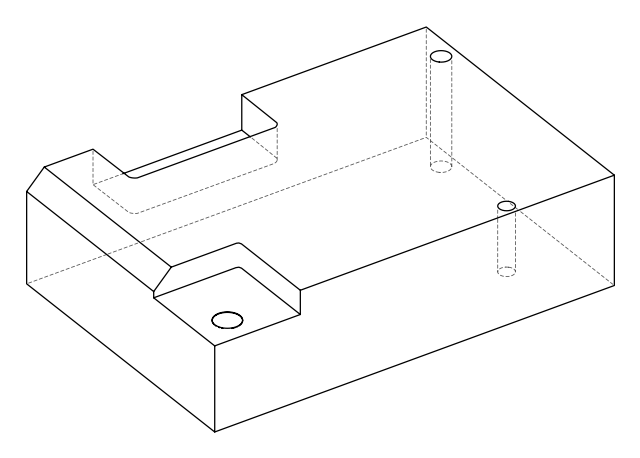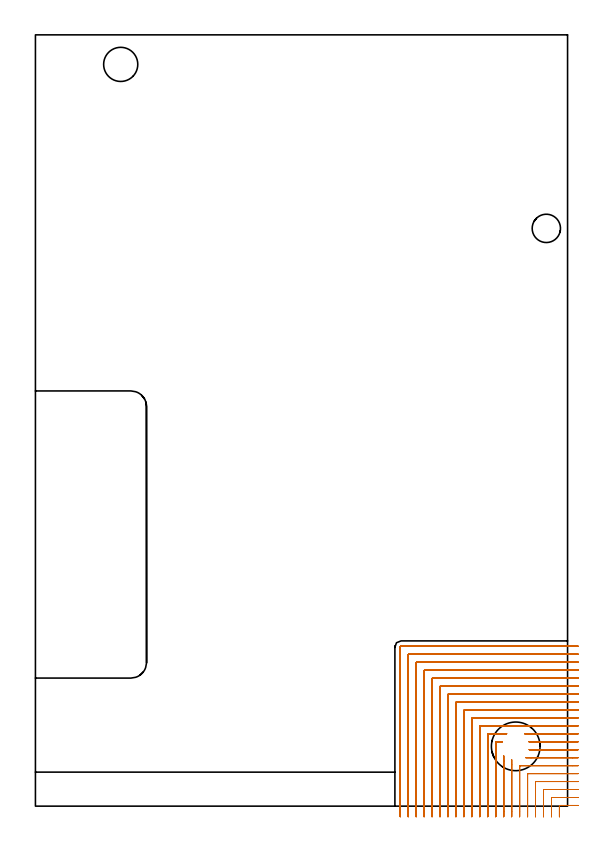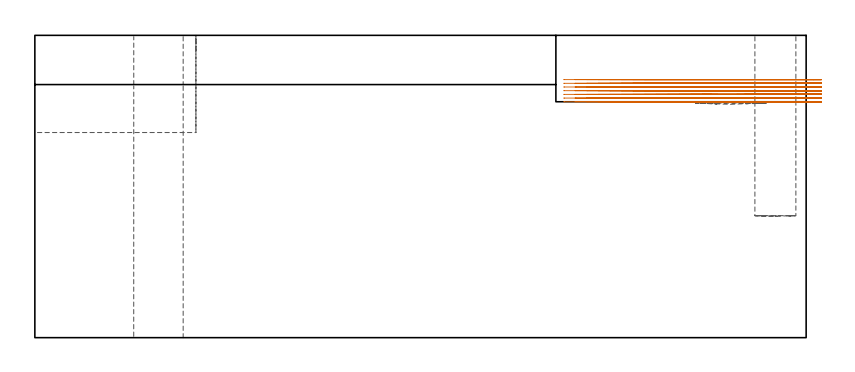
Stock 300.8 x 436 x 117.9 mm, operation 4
(PLAN: 10 operations, 9 tool changes, 139.9 min)
(1 INDEXABLE_INSERT_DRILL_BLIND_HOLE_FROM_SOLID | STEP1POCKET | NXT0302_026 | 0.02 min | 15769 mm3)
(2 INDEXABLE_INSERT_DRILL_BLIND_HOLE_FROM_SOLID_1 | STEP1POCKET_1 | NXT0302_003 | 0.29 min | 14126 mm3)
(3 AREA_MILL | FG_CHAMFER_SURFACE | UGT0205_001 | 11.73 min | 38891 mm3)
(4 MILL_CORNER_NOTCH_RECTANGULAR | CORNER_NOTCH_RECTANGULAR | NXT0201_008 | Follow Part, ap 1.5, ae 75% | 89.21 min | 219242 mm3)
(5 MILL_SLOT | SLOT_PARTIAL_RECTANGULAR | NXT0201_012 | Follow Part, ap 4, ae 75% | 37 min | 385060 mm3)
(6 SPOT_DRILL | STEP1HOLE | NXT0321_9005460120000 | 0.05 min | 190 mm3)
(7 DRILL_BLIND_HOLE_INTO_CENTER | STEP1HOLE | NXT0301_022 | 0.04 min | 84 mm3)
(8 GUN_DRILL_THROUGH_HOLE | STEP1HOLE | UGT0307_001 | 0.53 min | 2151 mm3)
(9 SPADE_DRILL_TO_ENLARGE_THROUGH_HOLE | STEP1HOLE | UGT0306_003 | 0.5 min | 11989 mm3)
(10 DRILL_TO_ENLARGE_THROUGH_HOLE | STEP1HOLE | UGT0301_260 | 0.51 min | 20024 mm3)
(TOOL NXT0302_026 | Index. Insert Drill 27.5mm [880-D2750L32-03] | D27.5 PA176 FL83 Z2)
(TOOL NXT0302_003 | Index. Insert Drill 16mm [880-D1600L20-05] | D16 PA176 FL80 Z2)
(TOOL UGT0205_001 | Chamfer Mill 20 x 3 x 45 deg. | D20 FL50 Z2)
(TOOL NXT0201_008 | ENDMILL 6mm [2P460-0600-NA 1630] | D6 FL26 Z6)
(TOOL NXT0201_012 | ENDMILL 16mm [2P460-1600-NA 1630] | D16 FL38 Z6)
(TOOL NXT0321_9005460120000 | NC Spot Drill, 142deg, 12mm, Carbide, Uncoated | D12 PA142 FL30 Z2)
(TOOL NXT0301_022 | Carbide Drill 5.1mm [860.1-0510-015A1-MM 2214] | D5.1 PA140 FL28 Z2)
(TOOL UGT0307_001 | Gun Drill 5 mm | D5 PA130 FL24 Z1)
(TOOL UGT0306_003 | Spade Drill 12.5mm | D12.5 PA132 FL10 Z2)
(TOOL UGT0301_260 | Twist Drill 19.3 mm | D19.3 PA118 FL140 Z2)
(OP 4 MILL_CORNER_NOTCH_RECTANGULAR, part 2 of 2)
G0 Z127.9
X306.8 Y58.9
Z100.633
G1 X303.8
X237.997 F500.
G3 X237.7 Y58.603 R0.3
G1 Y54.104
Y-3.
Y-6. F250.
G0 Z127.9
X306.8 Y63.4
Z100.633
G1 X303.8
X233.497 F500.
G3 X233.2 Y63.103 R0.3
G1 Y58.603
Y-3.
Y-6. F250.
G0 Z127.9
X306.8 Y67.9
Z100.633
G1 X303.8
X228.997 F500.
G3 X228.7 Y67.603 R0.3
G1 Y63.103
Y-3.
Y-6. F250.
G0 Z127.9
X306.8 Y72.4
Z100.633
G1 X303.8
X224.497 F500.
G3 X224.2 Y72.103 R0.3
G1 Y67.603
Y-3.
X224.199 Y-6. F250.
G0 Z127.9
X306.8 Y76.9
Z100.633
G1 X303.8
X219.997 F500.
G3 X219.7 Y76.603 R0.3
G1 Y72.103
Y-3.
X219.699 Y-6. F250.
G0 Z127.9
X306.8 Y81.4
Z100.633
G1 X303.8
X215.497 F500.
G3 X215.2 Y81.103 R0.3
G1 Y76.603
Y-3.
X215.199 Y-6. F250.
G0 Z127.9
X306.8 Y85.9
Z100.633
G1 X303.8
X210.997 F500.
G3 X210.7 Y85.603 R0.3
G1 Y81.103
Y-3.
X210.698 Y-6. F250.
G0 Z127.9
X306.8 Y90.4
Z100.633
G1 X303.8
X206.5 F500.
G3 X206.2 Y90.1 R0.3
G1 Y-2.996
Y-5.996 F250.
G0 Z127.9
X306.8 Y0.4
Z99.194
G1 X303.8
X296.494 F500.
G3 X296.2 Y0.106 R0.3
G1 Y-3.
Y-6. F250.
G0 Z127.9
X306.8 Y4.9
Z99.194
G1 X303.8
X291.994 F500.
G3 X291.7 Y4.606 R0.3
G1 Y-3.
Y-6. F250.
G0 Z127.9
X306.8 Y9.4
Z99.194
G1 X303.8
X287.495 F500.
G3 X287.2 Y9.105 R0.3
G1 Y-3.
Y-6. F250.
G0 Z127.9
X306.8 Y13.9
Z99.194
G1 X303.8
X282.995 F500.
G3 X282.7 Y13.605 R0.3
G1 Y-3.
Y-6. F250.
G0 Z127.9
X306.8 Y18.4
Z99.194
G1 X303.8
X278.495 F500.
G3 X278.2 Y18.105 R0.3
G1 Y-3.
Y-6. F250.
G0 Z127.9
X306.8 Y22.9
Z99.194
G1 X303.8
X273.995 F500.
G3 X273.7 Y22.605 R0.3
G1 Y-3.
Y-6. F250.
G0 Z127.9
X306.8 Y27.4
Z99.194
G1 X303.8
X280.135 F500.
X277.135 F250.
G0 Z127.9
X306.8 Y31.9
Z99.194
G1 X303.8
X282.079 F500.
X279.079 F250.
G0 Z127.9
X306.8 Y36.4
Z99.194
G1 X303.8
X281.929 F500.
X278.929 F250.
G0 Z127.9
X306.8 Y40.9
Z99.194
G1 X303.8
X279.569 F500.
X276.569 F250.
G0 Z127.9
X269.2 Y26.301
Z99.194
G1 Y23.301
Y-3. F500.
Y-6. F250.
G0 Z127.9
X264.7 Y28.487
Z99.194
G1 Y25.487
Y-3. F500.
Y-6. F250.
G0 Z127.9
X264.071 Y36.4
Z99.194
G1 X261.071
X260.496 F500.
G3 X260.2 Y36.104 R0.3
G1 Y-3.
Y-6. F250.
G0 Z127.9
X266.43 Y40.9
Z99.194
G1 X263.43
X255.996 F500.
G3 X255.7 Y40.604 R0.3
G1 Y-3.
Y-6. F250.
G0 Z127.9
X306.8 Y45.4
Z99.194
G1 X303.8
X251.496 F500.
G3 X251.2 Y45.104 R0.3
G1 Y-3.
Y-6. F250.
G0 Z127.9
X306.8 Y49.9
Z99.194
G1 X303.8
X246.996 F500.
G3 X246.7 Y49.604 R0.3
G1 Y-3.
Y-6. F250.
G0 Z127.9
X306.8 Y54.4
Z99.194
G1 X303.8
X242.496 F500.
G3 X242.2 Y54.104 R0.3
G1 Y-3.
Y-6. F250.
G0 Z127.9
X306.8 Y58.9
Z99.194
G1 X303.8
X237.997 F500.
G3 X237.7 Y58.603 R0.3
G1 Y-3.
Y-6. F250.
G0 Z127.9
X306.8 Y63.4
Z99.194
G1 X303.8
X233.497 F500.
G3 X233.2 Y63.103 R0.3
G1 Y-3.
Y-6. F250.
G0 Z127.9
X306.8 Y67.9
Z99.194
G1 X303.8
X228.997 F500.
G3 X228.7 Y67.603 R0.3
G1 Y-3.
Y-6. F250.
G0 Z127.9
X306.8 Y72.4
Z99.194
G1 X303.8
X224.497 F500.
G3 X224.2 Y72.103 R0.3
G1 Y-3.
Y-6. F250.
G0 Z127.9
X306.8 Y76.9
Z99.194
G1 X303.8
X219.997 F500.
G3 X219.7 Y76.603 R0.3
G1 Y-3.
Y-6. F250.
G0 Z127.9
X306.8 Y81.4
Z99.194
G1 X303.8
X215.497 F500.
G3 X215.2 Y81.103 R0.3
G1 Y-3.
Y-6. F250.
G0 Z127.9
X306.8 Y85.9
Z99.194
G1 X303.8
X210.997 F500.
G3 X210.7 Y85.603 R0.3
G1 Y-3.
Y-6. F250.
G0 Z127.9
X306.8 Y90.4
Z99.194
G1 X303.8
X206.5 F500.
G3 X206.2 Y90.1 R0.3
G1 Y-3.
Y-6. F250.
G0 Z127.9
X306.8 Y0.4
Z97.756
G1 X303.8
X296.494 F500.
G3 X296.2 Y0.106 R0.3
G1 Y-3.
Y-6. F250.
G0 Z127.9
X306.8 Y4.9
Z97.756
G1 X303.8
X291.994 F500.
G3 X291.7 Y4.606 R0.3
G1 Y-3.
Y-6. F250.
G0 Z127.9
X306.8 Y9.4
Z97.756
G1 X303.8
X287.495 F500.
G3 X287.2 Y9.105 R0.3
G1 Y-3.
Y-6. F250.
G0 Z127.9
X306.8 Y13.9
Z97.756
G1 X303.8
X282.995 F500.
G3 X282.7 Y13.605 R0.3
G1 Y-3.
Y-6. F250.
G0 Z127.9
X306.8 Y18.4
Z97.756
G1 X303.8
X278.495 F500.
G3 X278.2 Y18.105 R0.3
G1 Y-3.
Y-6. F250.
G0 Z127.9
X306.8 Y22.9
Z97.756
G1 X303.8
X273.995 F500.
G3 X273.7 Y22.605 R0.3
G1 Y-3.
Y-6. F250.
G0 Z127.9
X306.8 Y27.4
Z97.756
G1 X303.8
X280.135 F500.
X277.135 F250.
G0 Z127.9
X306.8 Y31.9
Z97.756
G1 X303.8
X282.079 F500.
X279.079 F250.
G0 Z127.9
X306.8 Y36.4
Z97.756
G1 X303.8
X281.929 F500.
X278.929 F250.
G0 Z127.9
X306.8 Y40.9
Z97.756
G1 X303.8
X279.569 F500.
X276.569 F250.
G0 Z127.9
X269.2 Y26.303
Z97.756
G1 Y23.303
Y-3. F500.
Y-6. F250.
G0 Z127.9
X264.7 Y28.487
Z97.756
G1 Y25.487
Y-3. F500.
Y-6. F250.
G0 Z127.9
X264.071 Y36.4
Z97.756
G1 X261.071
X260.496 F500.
G3 X260.2 Y36.104 R0.3
G1 Y-3.
Y-6. F250.
G0 Z127.9
X266.431 Y40.9
Z97.756
G1 X263.431
X255.996 F500.
G3 X255.7 Y40.604 R0.3
G1 Y-3.
Y-6. F250.
G0 Z127.9
X306.8 Y45.4
Z97.756
G1 X303.8
X251.496 F500.
G3 X251.2 Y45.104 R0.3
G1 Y-3.
Y-6. F250.
G0 Z127.9
X306.8 Y49.9
Z97.756
G1 X303.8
X246.996 F500.
G3 X246.7 Y49.604 R0.3
G1 Y-3.
Y-6. F250.
G0 Z127.9
X306.8 Y54.4
Z97.756
G1 X303.8
X242.496 F500.
G3 X242.2 Y54.104 R0.3
G1 Y-3.
Y-6. F250.
G0 Z127.9
X306.8 Y58.9
Z97.756
G1 X303.8
X237.997 F500.
G3 X237.7 Y58.603 R0.3
G1 Y-3.
Y-6. F250.
G0 Z127.9
X306.8 Y63.4
Z97.756
G1 X303.8
X233.497 F500.
G3 X233.2 Y63.103 R0.3
G1 Y-3.
Y-6. F250.
G0 Z127.9
X306.8 Y67.9
Z97.756
G1 X303.8
X228.997 F500.
G3 X228.7 Y67.603 R0.3
G1 Y-3.
Y-6. F250.
G0 Z127.9
X306.8 Y72.4
Z97.756
G1 X303.8
X224.497 F500.
G3 X224.2 Y72.103 R0.3
G1 Y-3.
Y-6. F250.
G0 Z127.9
X306.8 Y76.9
Z97.756
G1 X303.8
X219.997 F500.
G3 X219.7 Y76.603 R0.3
G1 Y-3.
Y-6. F250.
G0 Z127.9
X306.8 Y81.4
Z97.756
G1 X303.8
X215.497 F500.
G3 X215.2 Y81.103 R0.3
G1 Y-3.
Y-6. F250.
G0 Z127.9
X306.8 Y85.9
Z97.756
G1 X303.8
X210.997 F500.
G3 X210.7 Y85.603 R0.3
G1 Y-3.
Y-6. F250.
G0 Z127.9
X306.8 Y90.4
Z97.756
G1 X303.8
X206.5 F500.
G3 X206.2 Y90.1 R0.3
G1 Y-3.
Y-6. F250.
G0 Z127.9
X306.8 Y0.4
Z96.317
G1 X303.8
X296.494 F500.
G3 X296.2 Y0.106 R0.3
G1 Y-3.
Y-6. F250.
G0 Z127.9
X306.8 Y4.9
Z96.317
G1 X303.8
X291.994 F500.
G3 X291.7 Y4.606 R0.3
G1 Y-3.
Y-6. F250.
G0 Z127.9
X306.8 Y9.4
Z96.317
G1 X303.8
X287.495 F500.
G3 X287.2 Y9.105 R0.3
G1 Y-3.
Y-6. F250.
G0 Z127.9
X306.8 Y13.9
Z96.317
G1 X303.8
X282.995 F500.
G3 X282.7 Y13.605 R0.3
G1 Y-3.
Y-6. F250.
G0 Z127.9
X306.8 Y18.4
Z96.317
G1 X303.8
X278.495 F500.
G3 X278.2 Y18.105 R0.3
G1 Y-3.
Y-6. F250.
G0 Z127.9
X306.8 Y22.9
Z96.317
G1 X303.8
X273.995 F500.
G3 X273.7 Y22.605 R0.3
G1 Y-3.
Y-6. F250.
G0 Z127.9
X306.8 Y27.4
Z96.317
G1 X303.8
X280.135 F500.
X277.135 F250.
G0 Z127.9
X306.8 Y31.9
Z96.317
G1 X303.8
X282.079 F500.
X279.079 F250.
G0 Z127.9
X306.8 Y36.4
Z96.317
G1 X303.8
X281.929 F500.
X278.929 F250.
G0 Z127.9
X306.8 Y40.9
Z96.317
G1 X303.8
X279.569 F500.
X276.569 F250.
G0 Z127.9
X269.2 Y26.303
Z96.317
G1 Y23.303
Y-3. F500.
Y-6. F250.
G0 Z127.9
X264.7 Y28.481
Z96.317
G1 Y25.481
Y-3. F500.
Y-6. F250.
G0 Z127.9
X264.071 Y36.4
Z96.317
G1 X261.071
X260.496 F500.
G3 X260.2 Y36.104 R0.3
G1 Y-3.
Y-6. F250.
G0 Z127.9
X266.431 Y40.9
Z96.317
G1 X263.431
X255.996 F500.
G3 X255.7 Y40.604 R0.3
G1 Y-3.
Y-6. F250.
G0 Z127.9
X306.8 Y45.4
Z96.317
G1 X303.8
X251.496 F500.
G3 X251.2 Y45.104 R0.3
G1 Y-3.
Y-6. F250.
G0 Z127.9
X306.8 Y49.9
Z96.317
G1 X303.8
X246.996 F500.
G3 X246.7 Y49.604 R0.3
G1 Y-3.
Y-6. F250.
G0 Z127.9
X306.8 Y54.4
Z96.317
G1 X303.8
X242.496 F500.
G3 X242.2 Y54.104 R0.3
G1 Y-3.
Y-6. F250.
G0 Z127.9
X306.8 Y58.9
Z96.317
G1 X303.8
X237.997 F500.
G3 X237.7 Y58.603 R0.3
G1 Y-3.
Y-6. F250.
G0 Z127.9
X306.8 Y63.4
Z96.317
G1 X303.8
X233.497 F500.
G3 X233.2 Y63.103 R0.3
G1 Y-3.
Y-6. F250.
G0 Z127.9
X306.8 Y67.9
Z96.317
G1 X303.8
X228.997 F500.
G3 X228.7 Y67.603 R0.3
G1 Y-3.
Y-6. F250.
G0 Z127.9
X306.8 Y72.4
Z96.317
G1 X303.8
X224.497 F500.
G3 X224.2 Y72.103 R0.3
G1 Y-3.
Y-6. F250.
G0 Z127.9
X306.8 Y76.9
Z96.317
G1 X303.8
X219.997 F500.
G3 X219.7 Y76.603 R0.3
G1 Y-3.
Y-6. F250.
G0 Z127.9
X306.8 Y81.4
Z96.317
G1 X303.8
X215.497 F500.
G3 X215.2 Y81.103 R0.3
G1 Y-3.
Y-6. F250.
G0 Z127.9
X306.8 Y85.9
Z96.317
G1 X303.8
X210.997 F500.
G3 X210.7 Y85.603 R0.3
G1 Y-3.
Y-6. F250.
G0 Z127.9
X306.8 Y90.4
Z96.317
G1 X303.8
X206.5 F500.
G3 X206.2 Y90.1 R0.3
G1 Y-3.
Y-6. F250.
G0 Z127.9
X306.8 Y0.4
Z94.878
G1 X303.8
X296.494 F500.
G3 X296.2 Y0.106 R0.3
G1 Y-3.
Y-6. F250.
G0 Z127.9
X306.8 Y4.9
Z94.878
G1 X303.8
X291.994 F500.
G3 X291.7 Y4.606 R0.3
G1 Y-3.
Y-6. F250.
G0 Z127.9
X306.8 Y9.4
Z94.878
G1 X303.8
X287.495 F500.
G3 X287.2 Y9.105 R0.3
G1 Y-3.
Y-6. F250.
G0 Z127.9
X306.8 Y13.9
Z94.878
G1 X303.8
X282.995 F500.
G3 X282.7 Y13.605 R0.3
G1 Y-3.
Y-6. F250.
G0 Z127.9
X306.8 Y18.4
Z94.878
G1 X303.8
X278.495 F500.
G3 X278.2 Y18.105 R0.3
G1 Y-3.
Y-6. F250.
G0 Z127.9
X306.8 Y22.9
Z94.878
G1 X303.8
X273.995 F500.
G3 X273.7 Y22.605 R0.3
G1 Y-3.
Y-6. F250.
G0 Z127.9
X306.8 Y27.4
Z94.878
G1 X303.8
X280.135 F500.
X277.135 F250.
G0 Z127.9
X306.8 Y31.9
Z94.878
G1 X303.8
X282.079 F500.
X279.079 F250.
G0 Z127.9
X306.8 Y36.4
Z94.878
G1 X303.8
X281.929 F500.
X278.929 F250.
G0 Z127.9
X306.8 Y40.9
Z94.878
G1 X303.8
X279.569 F500.
X276.569 F250.
G0 Z127.9
X269.2 Y26.301
Z94.878
G1 Y23.301
Y-3. F500.
Y-6. F250.
G0 Z127.9
X264.7 Y28.476
Z94.878
G1 Y25.476
Y-3. F500.
Y-6. F250.
G0 Z127.9
X264.071 Y36.4
Z94.878
G1 X261.071
X260.496 F500.
G3 X260.2 Y36.104 R0.3
G1 Y-3.
Y-6. F250.
G0 Z127.9
X266.43 Y40.9
Z94.878
G1 X263.43
X255.996 F500.
G3 X255.7 Y40.604 R0.3
G1 Y-3.
Y-6. F250.
G0 Z127.9
X306.8 Y45.4
Z94.878
G1 X303.8
X251.496 F500.
G3 X251.2 Y45.104 R0.3
G1 Y-3.
Y-6. F250.
G0 Z127.9
X306.8 Y49.9
Z94.878
G1 X303.8
X246.996 F500.
G3 X246.7 Y49.604 R0.3
G1 Y-3.
Y-6. F250.
G0 Z127.9
X306.8 Y54.4
Z94.878
G1 X303.8
X242.496 F500.
G3 X242.2 Y54.104 R0.3
G1 Y-3.
Y-6. F250.
G0 Z127.9
X306.8 Y58.9
Z94.878
G1 X303.8
X237.997 F500.
G3 X237.7 Y58.603 R0.3
G1 Y-3.
Y-6. F250.
G0 Z127.9
X306.8 Y63.4
Z94.878
G1 X303.8
X233.497 F500.
G3 X233.2 Y63.103 R0.3
G1 Y-3.
Y-6. F250.
G0 Z127.9
X306.8 Y67.9
Z94.878
G1 X303.8
X228.997 F500.
G3 X228.7 Y67.603 R0.3
G1 Y-3.
Y-6. F250.
G0 Z127.9
X306.8 Y72.4
Z94.878
G1 X303.8
X224.497 F500.
G3 X224.2 Y72.103 R0.3
G1 Y-3.
Y-6. F250.
G0 Z127.9
X306.8 Y76.9
Z94.878
G1 X303.8
X219.997 F500.
G3 X219.7 Y76.603 R0.3
G1 Y-3.
Y-6. F250.
G0 Z127.9
X306.8 Y81.4
Z94.878
G1 X303.8
X215.497 F500.
G3 X215.2 Y81.103 R0.3
G1 Y-3.
Y-6. F250.
G0 Z127.9
X306.8 Y85.9
Z94.878
G1 X303.8
X210.997 F500.
G3 X210.7 Y85.603 R0.3
G1 Y-3.
Y-6. F250.
G0 Z127.9
X306.8 Y90.4
Z94.878
G1 X303.8
X206.5 F500.
G3 X206.2 Y90.1 R0.3
G1 Y-3.
Y-6. F250.
G0 Z127.9
X306.8 Y0.4
Z93.439
G1 X303.8
X296.494 F500.
G3 X296.2 Y0.106 R0.3
G1 Y-3.
Y-6. F250.
G0 Z127.9
X306.8 Y4.9
Z93.439
G1 X303.8
X291.994 F500.
G3 X291.7 Y4.606 R0.3
G1 Y-3.
Y-6. F250.
G0 Z127.9
X306.8 Y9.4
Z93.439
G1 X303.8
X287.495 F500.
G3 X287.2 Y9.105 R0.3
G1 Y-3.
Y-6. F250.
G0 Z127.9
X306.8 Y13.9
Z93.439
G1 X303.8
X282.995 F500.
G3 X282.7 Y13.605 R0.3
G1 Y-3.
Y-6. F250.
G0 Z127.9
X306.8 Y18.4
Z93.439
G1 X303.8
X278.495 F500.
G3 X278.2 Y18.105 R0.3
G1 Y-3.
Y-6. F250.
G0 Z127.9
X306.8 Y22.9
Z93.439
G1 X303.8
X273.995 F500.
G3 X273.7 Y22.605 R0.3
G1 Y-3.
Y-6. F250.
G0 Z127.9
X306.8 Y27.4
Z93.439
G1 X303.8
X280.135 F500.
X277.135 F250.
G0 Z127.9
X306.8 Y31.9
Z93.439
G1 X303.8
X282.079 F500.
X279.079 F250.
G0 Z127.9
X306.8 Y36.4
Z93.439
G1 X303.8
X281.929 F500.
X278.929 F250.
G0 Z127.9
X306.8 Y40.9
Z93.439
G1 X303.8
X279.569 F500.
X276.569 F250.
G0 Z127.9
X269.2 Y26.301
Z93.439
G1 Y23.301
Y-3. F500.
Y-6. F250.
G0 Z127.9
X264.7 Y28.476
Z93.439
G1 Y25.476
Y-3. F500.
Y-6. F250.
G0 Z127.9
X264.071 Y36.4
Z93.439
G1 X261.071
X260.496 F500.
G3 X260.2 Y36.104 R0.3
G1 Y-3.
Y-6. F250.
G0 Z127.9
X266.43 Y40.9
Z93.439
G1 X263.43
X255.996 F500.
G3 X255.7 Y40.604 R0.3
G1 Y-3.
Y-6. F250.
G0 Z127.9
X306.8 Y45.4
Z93.439
G1 X303.8
X251.496 F500.
G3 X251.2 Y45.104 R0.3
G1 Y-3.
Y-6. F250.
G0 Z127.9
X306.8 Y49.9
Z93.439
G1 X303.8
X246.996 F500.
G3 X246.7 Y49.604 R0.3
G1 Y-3.
Y-6. F250.
G0 Z127.9
X306.8 Y54.4
Z93.439
G1 X303.8
X242.496 F500.
G3 X242.2 Y54.104 R0.3
G1 Y-3.
Y-6. F250.
G0 Z127.9
X306.8 Y58.9
Z93.439
G1 X303.8
X237.997 F500.
G3 X237.7 Y58.603 R0.3
G1 Y-3.
Y-6. F250.
G0 Z127.9
X306.8 Y63.4
Z93.439
G1 X303.8
X233.497 F500.
G3 X233.2 Y63.103 R0.3
G1 Y-3.
Y-6. F250.
G0 Z127.9
X306.8 Y67.9
Z93.439
G1 X303.8
X228.997 F500.
G3 X228.7 Y67.603 R0.3
G1 Y-3.
Y-6. F250.
G0 Z127.9
X306.8 Y72.4
Z93.439
G1 X303.8
X224.497 F500.
G3 X224.2 Y72.103 R0.3
G1 Y-3.
Y-6. F250.
G0 Z127.9
X306.8 Y76.9
Z93.439
G1 X303.8
X219.997 F500.
G3 X219.7 Y76.603 R0.3
G1 Y-3.
Y-6. F250.
G0 Z127.9
X306.8 Y81.4
Z93.439
G1 X303.8
X215.497 F500.
G3 X215.2 Y81.103 R0.3
G1 Y-3.
Y-6. F250.
G0 Z127.9
X306.8 Y85.9
Z93.439
G1 X303.8
X210.997 F500.
G3 X210.7 Y85.603 R0.3
G1 Y-3.
Y-6. F250.
G0 Z127.9
X306.8 Y90.4
Z93.439
G1 X303.8
X206.5 F500.
G3 X206.2 Y90.1 R0.3
G1 Y-3.
Y-6. F250.
G0 Z127.9
X306.8 Y0.4
Z92.
G1 X303.8
X296.494 F500.
G3 X296.2 Y0.106 R0.3
G1 Y-3.
Y-6. F250.
G0 Z127.9
X306.8 Y4.9
Z92.
G1 X303.8
X291.994 F500.
G3 X291.7 Y4.606 R0.3
G1 Y-3.
Y-6. F250.
G0 Z127.9
X306.8 Y9.4
Z92.
G1 X303.8
X287.495 F500.
G3 X287.2 Y9.105 R0.3
G1 Y-3.
Y-6. F250.
G0 Z127.9
X306.8 Y13.9
Z92.
G1 X303.8
X282.995 F500.
G3 X282.7 Y13.605 R0.3
G1 Y-3.
Y-6. F250.
G0 Z127.9
X306.8 Y18.4
Z92.
G1 X303.8
X278.495 F500.
G3 X278.2 Y18.105 R0.3
G1 Y-3.
Y-6. F250.
G0 Z127.9
X306.8 Y22.9
Z92.
G1 X303.8
X273.995 F500.
G3 X273.7 Y22.605 R0.3
G1 Y-3.
Y-6. F250.
G0 Z127.9
X306.8 Y27.4
Z92.
G1 X303.8
X280.134 F500.
X277.134 F250.
G0 Z127.9
X306.8 Y31.9
Z92.
G1 X303.8
X282.079 F500.
X279.079 F250.
G0 Z127.9
X306.8 Y36.4
Z92.
G1 X303.8
X281.928 F500.
X278.928 F250.
G0 Z127.9
X306.8 Y40.9
Z92.
G1 X303.8
X279.564 F500.
X276.564 F250.
G0 Z127.9
X269.2 Y26.301
Z92.
G1 Y23.301
Y-3. F500.
Y-6. F250.
G0 Z127.9
X264.7 Y28.476
Z92.
G1 Y25.476
Y-3. F500.
Y-6. F250.
G0 Z127.9
X264.072 Y36.4
Z92.
G1 X261.072
X260.496 F500.
G3 X260.2 Y36.104 R0.3
G1 Y-3.
Y-6. F250.
G0 Z127.9
X266.43 Y40.9
Z92.
G1 X263.43
X255.996 F500.
G3 X255.7 Y40.604 R0.3
G1 Y-3.
Y-6. F250.
G0 Z127.9
X306.8 Y45.4
Z92.
G1 X303.8
X251.496 F500.
G3 X251.2 Y45.104 R0.3
G1 Y-3.
Y-6. F250.
G0 Z127.9
X306.8 Y49.9
Z92.
G1 X303.8
X246.996 F500.
G3 X246.7 Y49.604 R0.3
G1 Y-3.
Y-6. F250.
G0 Z127.9
X306.8 Y54.4
Z92.
G1 X303.8
X242.496 F500.
G3 X242.2 Y54.104 R0.3
G1 Y-3.
Y-6. F250.
G0 Z127.9
X306.8 Y58.9
Z92.
G1 X303.8
X237.997 F500.
G3 X237.7 Y58.603 R0.3
G1 Y-3.
Y-6. F250.
G0 Z127.9
X306.8 Y63.4
Z92.
G1 X303.8
X233.497 F500.
G3 X233.2 Y63.103 R0.3
G1 Y-3.
Y-6. F250.
G0 Z127.9
X306.8 Y67.9
Z92.
G1 X303.8
X228.997 F500.
G3 X228.7 Y67.603 R0.3
G1 Y-3.
Y-6. F250.
G0 Z127.9
X306.8 Y72.4
Z92.
G1 X303.8
X224.497 F500.
G3 X224.2 Y72.103 R0.3
G1 Y-3.
Y-6. F250.
G0 Z127.9
X306.8 Y76.9
Z92.
G1 X303.8
X219.997 F500.
G3 X219.7 Y76.603 R0.3
G1 Y-3.
Y-6. F250.
G0 Z127.9
X306.8 Y81.4
Z92.
G1 X303.8
X215.497 F500.
G3 X215.2 Y81.103 R0.3
G1 Y-3.
Y-6. F250.
G0 Z127.9
X306.8 Y85.9
Z92.
G1 X303.8
X210.997 F500.
G3 X210.7 Y85.603 R0.3
G1 Y-3.
Y-6. F250.
G0 Z127.9
X306.8 Y90.4
Z92.
G1 X303.8
X206.5 F500.
G3 X206.2 Y90.1 R0.3
G1 Y-3.
Y-6. F250.
G0 Z127.9
M5
M2
